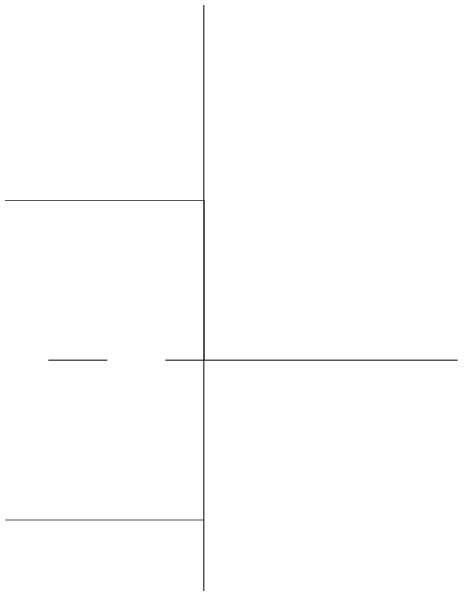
# Model space of a CAD drawing. Extents: x 6534 to 7663, y 0 to 827.
# Drawn here: x 7372.3 to 7429.5, y 296.7 to 370.2 of the extents above; entities that cross this region are included whole.
import ezdxf

# ---------------------------------------------------------------- set-up
doc = ezdxf.new("R2010")
doc.units = 0
doc.header["$LTSCALE"] = 30
doc.header["$MEASUREMENT"] = 0
doc.linetypes.add('CENTER', pattern=[2, 1.25, -0.25, 0.25, -0.25])
doc.layers.add('1', color=7, linetype='CONTINUOUS')
doc.layers.add('DEF_LAYER_ASSEM_MEMBER', color=7, linetype='CONTINUOUS')
doc.layers.add('치수선', color=7, linetype='CONTINUOUS', lineweight=20)

msp = doc.modelspace()

# ---------------------------------------------------------------- linework, layer by layer
at = {"layer": '1', "color": 7, "linetype": 'Continuous', "lineweight": 18}
for p, q in [((7360.758, 345.969), (7397.008, 345.942)), ((7397.008, 345.942), (7396.977, 304.942)), ((7350.478, 304.976), (7396.977, 304.942))]:
    msp.add_line(p, q, dxfattribs=at)
at = {"layer": 'DEF_LAYER_ASSEM_MEMBER', "color": 1, "linetype": 'CENTER', "lineweight": 5}
msp.add_line((7429.546, 325.442), (7345.247, 325.442), dxfattribs=at)
at = {"layer": '치수선'}
msp.add_line((7396.961, 102.198), (7396.961, 624.761), dxfattribs=at)

doc.saveas('drawing.dxf')
